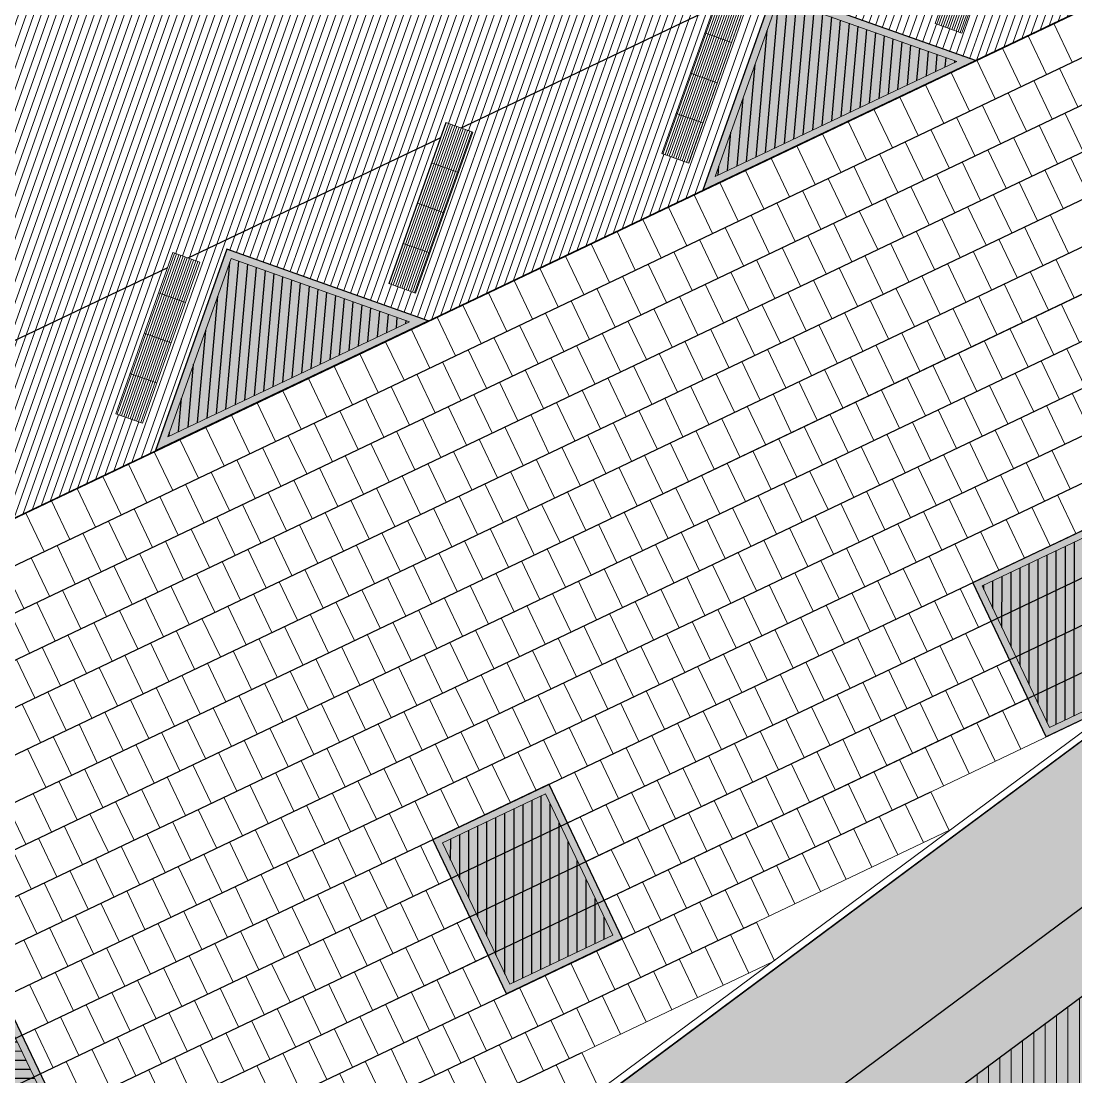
# Model space of a CAD drawing. Header units: metres. Extents: x 679599 to 680028, y 2748524 to 2748840.
# Drawn here: x 679884.08 to 679898.91, y 2748788.08 to 2748802.91 of the extents above; entities that cross this region are included whole.
import ezdxf

# ---------------------------------------------------------------- set-up
doc = ezdxf.new("R2010")
doc.units = ezdxf.units.M
doc.header["$LTSCALE"] = 5
doc.layers.add('00-AUX', color=2, linetype='Continuous', plot=False)
doc.layers.add('00-AUX Tree Pit', color=2, linetype='Continuous', plot=False)
doc.layers.add('02-L-B-Barrier Curb', color=210, linetype='Continuous', lineweight=5, plot=False)
doc.layers.add('02-L-B-Curb', color=11, linetype='Continuous', lineweight=5, plot=False)
for name, color, linetype, lineweight in [('02-L-B-Flat Bar', 181, 'Continuous', 5), ('03-TR-Pavement_04_Dry Meadow_', 54, 'Continuous', 5), ('04-BK-Tree Pit', 6, 'Continuous', 5)]:
    doc.layers.add(name, color=color, linetype=linetype, lineweight=lineweight)
for name, color, linetype, lineweight, true_color in [('02-L-Joints-Paviment_07_Precast Concrete Blocks 60X40', 7, 'Continuous', 5, 0x999999), ('03-TR-Pavement_04_Dry Meadow_2', 7, 'Continuous', 5, 0xe2c75d), ('03-TR-Pavement_07_Precast Concrete Blocks 20X10', 7, 'Continuous', 5, 0x999999), ('03-TR-Pavement_07_Precast Concrete Blocks 60X40', 7, 'Continuous', 5, 0x999999), ('03-TR-Pavement_07_Precast irregular Concrete Blocks', 7, 'Continuous', 5, 0xb3b3b3)]:
    doc.layers.add(name, color=color, linetype=linetype, lineweight=lineweight, true_color=true_color)
doc.layers.add('03-TR-Pavement_00_Dry Swale', color=7, linetype='Continuous', true_color=0x6e5d3a)
doc.layers.add('03-TR-Tree Pit_White', color=7, linetype='Continuous', true_color=0xfcfcfc)
doc.layers.add('03-TR-Tree Pit_Green', color=46, linetype='Continuous')

# ---------------------------------------------------------------- blocks, each defined once
blk = doc.blocks.new('ALCORQUE RECTANGULAR')
at = {"layer": '03-TR-Tree Pit_Green', "ltscale": 0.3}
h = blk.add_hatch(dxfattribs=at)
h.set_pattern_fill('ANSI31', color=256, scale=0.04, angle=-45)
h.set_pattern_definition([(360, (-2068898.16958, 3428624.0145), (3e-17, 0.127), [])])
h.paths.add_polyline_path([(679903.391, 2748647.421), (679902.702, 2748648.869), (679904.689, 2748649.814), (679905.377, 2748648.367)])
at = {"layer": '03-TR-Tree Pit_White'}
h = blk.add_hatch(color=256, dxfattribs=at)
h.dxf.hatch_style = 1
h.paths.add_polyline_path([(679903.344, 2748647.288), (679902.569, 2748648.916), (679904.736, 2748649.947), (679905.511, 2748648.319)])
at = {"layer": '02-L-B-Curb'}
blk.add_lwpolyline([(679903.344, 2748647.288), (679902.569, 2748648.916), (679904.736, 2748649.947), (679905.511, 2748648.319)], close=True, dxfattribs=at)
at = {"layer": '02-L-B-Curb', "color": 6}
blk.add_lwpolyline([(679903.391, 2748647.421), (679902.702, 2748648.868), (679904.689, 2748649.814), (679905.378, 2748648.366)], close=True, dxfattribs=at)
blk = doc.blocks.new('Alcorque Parking 8m2')
at = {"layer": '03-TR-Tree Pit_Green', "ltscale": 0.3}
h = blk.add_hatch(dxfattribs=at)
h.set_pattern_fill('ANSI31', color=256, scale=0.04, angle=40)
h.set_pattern_definition([(85, (-679726.04474, -2748720.75428), (-0.1265167266577, 0.011068779329), [])])
h.paths.add_polyline_path([(-1.079, -0.384), (2.316, 1.231), (-0.189, 2.121)])
at = {"layer": '03-TR-Tree Pit_White'}
h = blk.add_hatch(color=256, dxfattribs=at)
h.dxf.hatch_style = 1
h.paths.add_polyline_path([(-1.254, -0.578), (2.577, 1.245), (-0.25, 2.249)])
at = {"layer": '02-L-B-Curb'}
blk.add_lwpolyline([(2.577, 1.245), (-0.25, 2.249), (-1.254, -0.578)], close=True, dxfattribs=at)
at = {"layer": '02-L-B-Curb', "color": 6}
blk.add_lwpolyline([(2.316, 1.231), (-0.189, 2.121), (-1.079, -0.384)], close=True, dxfattribs=at)
blk = doc.blocks.new('Piece Parking')
blk.add_wipeout([(-1.7, 0.2), (-1.7, -0.2), (0.7, -0.2), (0.7, 0.2)])
at = {"layer": '03-TR-Pavement_07_Precast irregular Concrete Blocks'}
h = blk.add_hatch(dxfattribs=at)
h.set_pattern_fill('ANSI31', color=256, scale=0.01, angle=135)
h.paths.add_polyline_path([(-1.7, 0.2), (0.7, 0.2), (0.7, -0.2), (-1.7, -0.2)])
blk.add_lwpolyline([(-1.7, 0.2), (0.7, 0.2), (0.7, -0.2), (-1.7, -0.2)], close=True)
at = {"layer": '02-L-Joints-Paviment_07_Precast Concrete Blocks 60X40'}
for points in [[(-1.1, 0.2), (-1.1, -0.2)], [(-0.5, 0.2), (-0.5, -0.2)], [(0.1, 0.2), (0.1, -0.2)]]:
    blk.add_lwpolyline(points, dxfattribs=at)
blk = doc.blocks.new('*U48')
at = {"rotation": 44.98941877856481}
blk.add_blockref('Piece Parking', (-0.199, -0.481), dxfattribs=at)
blk = doc.blocks.new('*U49')
at = {"layer": '02-L-B-Barrier Curb', "color": 0, "linetype": 'ByBlock', "lineweight": -2, "transparency": 16777216, "rotation": 25.44812303892089}
for p in [(679897.657, 2748804.928), (679893.819, 2748803.101), (679889.981, 2748801.275), (679886.144, 2748799.449)]:
    blk.add_blockref('*U48', p, dxfattribs=at)

msp = doc.modelspace()

# ---------------------------------------------------------------- hatches: boundary and pattern name
at = {"layer": '03-TR-Pavement_00_Dry Swale', "ltscale": 0.3}
h = msp.add_hatch(dxfattribs=at)
h.set_pattern_fill('ANSI38', color=256, scale=0.0393, angle=315)
h.paths.add_polyline_path([(679857.23, 2748759.464), (679909.163, 2748798.008), (679909.744, 2748797.184), (679911.938, 2748797.45), (679909.399, 2748800.523), (679856.611, 2748761.342)])
at = {"layer": '03-TR-Pavement_00_Dry Swale', "ltscale": 0.3, "true_color": 0xb29c70}
h = msp.add_hatch(dxfattribs=at)
h.set_pattern_fill('ANSI38', color=33, scale=0.0393, angle=315)
h.paths.add_polyline_path([(679909.744, 2748797.184), (679909.163, 2748798.008), (679857.23, 2748759.464), (679857.561, 2748758.458)])
at = {"layer": '03-TR-Pavement_04_Dry Meadow_', "linetype": 'Continuous'}
h = msp.add_hatch(dxfattribs=at)
h.set_pattern_fill('ANSI31', color=256, scale=0.0502, angle=45)
h.paths.add_polyline_path([(679911.938, 2748797.45), (679909.744, 2748797.184), (679857.561, 2748758.458), (679859.401, 2748752.884), (679904.284, 2748780.824)])
at = {"layer": '03-TR-Pavement_04_Dry Meadow_2', "ltscale": 2, "transparency": 33554687}
h = msp.add_hatch(dxfattribs=at)
h.set_pattern_fill('AR-CONC', color=256, scale=0.0067, angle=290)
h.paths.add_polyline_path([(679911.938, 2748797.45), (679909.744, 2748797.184), (679857.561, 2748758.458), (679859.401, 2748752.884), (679904.284, 2748780.824)])
at = {"layer": '03-TR-Pavement_07_Precast Concrete Blocks 20X10'}
h = msp.add_hatch(dxfattribs=at)
h.set_pattern_fill('ANSI31', color=256, scale=0.0315, angle=25.5)
h.set_pattern_definition([(70.5, (0, 0), (-0.094275932128, 0.033384858509), [])])
edge = h.paths.add_edge_path()
edge.add_line((679846.747, 2748785.254), (679848.542, 2748781.477))
edge.add_line((679848.542, 2748781.477), (679851.428, 2748780.438))
edge.add_line((679851.428, 2748780.438), (679855.273, 2748782.267))
edge.add_line((679855.273, 2748782.267), (679856.277, 2748785.094))
edge.add_line((679856.277, 2748785.094), (679859.104, 2748784.09))
edge.add_line((679859.104, 2748784.09), (679862.949, 2748785.92))
edge.add_line((679862.949, 2748785.92), (679863.953, 2748788.747))
edge.add_line((679863.953, 2748788.747), (679866.78, 2748787.743))
edge.add_line((679866.78, 2748787.743), (679870.625, 2748789.573))
edge.add_line((679870.625, 2748789.573), (679871.629, 2748792.4))
edge.add_line((679871.629, 2748792.4), (679874.456, 2748791.396))
edge.add_line((679874.456, 2748791.396), (679878.294, 2748793.222))
edge.add_line((679878.294, 2748793.222), (679879.304, 2748796.052))
edge.add_line((679879.304, 2748796.052), (679882.132, 2748795.049))
edge.add_line((679882.132, 2748795.049), (679885.976, 2748796.878))
edge.add_line((679885.976, 2748796.878), (679886.946, 2748799.611))
edge.add_line((679886.946, 2748799.611), (679886.98, 2748799.704))
edge.add_line((679886.98, 2748799.704), (679889.807, 2748798.7))
edge.add_line((679889.807, 2748798.7), (679893.651, 2748800.53))
edge.add_line((679893.651, 2748800.53), (679894.655, 2748803.357))
edge.add_line((679894.655, 2748803.357), (679897.482, 2748802.353))
edge.add_line((679897.482, 2748802.353), (679901.327, 2748804.183))
edge.add_line((679901.327, 2748804.183), (679902.33, 2748807.009))
edge.add_line((679902.33, 2748807.009), (679905.158, 2748806.006))
edge.add_line((679905.158, 2748806.006), (679909.001, 2748807.835))
edge.add_line((679909.001, 2748807.835), (679909.972, 2748810.567))
edge.add_line((679909.972, 2748810.567), (679912.832, 2748809.658))
edge.add_line((679912.832, 2748809.658), (679916.677, 2748811.487))
edge.add_line((679916.677, 2748811.487), (679917.681, 2748814.314))
edge.add_line((679917.681, 2748814.314), (679920.508, 2748813.31))
edge.add_line((679920.508, 2748813.31), (679924.352, 2748815.139))
edge.add_line((679924.352, 2748815.139), (679925.356, 2748817.966))
edge.add_line((679925.356, 2748817.966), (679928.18, 2748816.961))
edge.add_line((679928.18, 2748816.961), (679932.025, 2748818.791))
edge.add_line((679932.025, 2748818.791), (679933.03, 2748821.618))
edge.add_line((679933.03, 2748821.618), (679935.857, 2748820.614))
edge.add_line((679935.857, 2748820.614), (679939.701, 2748822.444))
edge.add_line((679939.701, 2748822.444), (679940.705, 2748825.27))
edge.add_line((679940.705, 2748825.27), (679943.555, 2748824.267))
edge.add_line((679943.555, 2748824.267), (679947.475, 2748826.144))
edge.add_line((679947.475, 2748826.144), (679948.507, 2748829.047))
edge.add_line((679948.507, 2748829.047), (679946.708, 2748832.826))
edge.add_line((679946.708, 2748832.826), (679846.744, 2748785.257))

# ---------------------------------------------------------------- linework, layer by layer
at = {"layer": '00-AUX'}
for points in [[(679851.605, 2748783.013), (679948.419, 2748829.084)], [(679670.326, 2748694.247), (679906.736, 2748806.746)], [(679670.403, 2748693.619), (679906.813, 2748806.118)], [(679670.841, 2748693.163), (679907.252, 2748805.663)], [(679670.919, 2748692.536), (679907.329, 2748805.035)], [(679671.357, 2748692.08), (679907.767, 2748804.579)], [(679671.434, 2748691.452), (679907.845, 2748803.951)], [(679671.873, 2748690.996), (679908.283, 2748803.495)], [(679671.95, 2748690.369), (679908.36, 2748802.868)], [(679675.639, 2748691.46), (679908.831, 2748802.427)], [(679680.412, 2748693.066), (679908.864, 2748801.779)], [(679684.823, 2748694.501), (679909.347, 2748801.344)], [(679689.235, 2748695.936), (679907.032, 2748799.578)], [(679694.007, 2748697.543), (679904.22, 2748797.575)], [(679698.419, 2748698.977), (679901.769, 2748795.744)], [(679703.192, 2748700.584), (679899.679, 2748794.085)], [(679707.603, 2748702.019), (679896.867, 2748792.083)], [(679712.015, 2748703.454), (679894.416, 2748790.252)], [(679716.787, 2748705.06), (679891.964, 2748788.421)]]:
    msp.add_lwpolyline(points, dxfattribs=at)
msp.add_lwpolyline([(679857.23, 2748759.464), (679909.163, 2748798.008), (679909.744, 2748797.184), (679911.938, 2748797.45), (679909.399, 2748800.523), (679856.611, 2748761.342)], close=True, dxfattribs=at)
at = {"layer": '00-AUX', "ltscale": 0.3}
msp.add_lwpolyline([(679857.561, 2748758.458), (679859.401, 2748752.884), (679904.284, 2748780.824), (679911.938, 2748797.45), (679909.744, 2748797.184), (679857.561, 2748758.458)], dxfattribs=at)
at = {"layer": '00-AUX Tree Pit'}
for points in [[(679897.495, 2748802.356), (679894.668, 2748803.36), (679893.664, 2748800.533)], [(679889.803, 2748798.7), (679886.976, 2748799.704), (679885.972, 2748796.877)], [(679900.118, 2748793.629), (679898.489, 2748792.854), (679897.458, 2748795.021), (679899.086, 2748795.796)], [(679892.532, 2748790.021), (679890.903, 2748789.246), (679889.872, 2748791.414), (679891.5, 2748792.189)], [(679882.447, 2748786.546), (679881.672, 2748788.174), (679883.839, 2748789.206), (679884.614, 2748787.577)]]:
    msp.add_lwpolyline(points, close=True, dxfattribs=at)
at = {"layer": '02-L-B-Curb'}
for p, q in [((679856.324, 2748761.253), (679909.576, 2748800.779)), ((679909.399, 2748800.523), (679856.611, 2748761.342))]:
    msp.add_line(p, q, dxfattribs=at)
at = {"layer": '02-L-B-Flat Bar'}
msp.add_lwpolyline([(679851.427, 2748780.438), (679947.475, 2748826.144)], dxfattribs=at)
at = {"layer": '02-L-Joints-Paviment_07_Precast Concrete Blocks 60X40'}
for points in [[(679898.598, 2748802.873), (679898.856, 2748802.332)], [(679898.237, 2748802.702), (679898.494, 2748802.16)], [(679897.875, 2748802.53), (679898.133, 2748801.988)], [(679897.514, 2748802.358), (679897.772, 2748801.816)], [(679897.153, 2748802.186), (679897.411, 2748801.644)], [(679898.675, 2748802.246), (679898.933, 2748801.704)], [(679896.792, 2748802.014), (679897.05, 2748801.472)], [(679898.314, 2748802.074), (679898.572, 2748801.532)], [(679897.953, 2748801.902), (679898.21, 2748801.36)], [(679896.431, 2748801.842), (679896.689, 2748801.3)], [(679897.591, 2748801.73), (679897.849, 2748801.188)], [(679896.069, 2748801.67), (679896.327, 2748801.129)], [(679898.752, 2748801.618), (679899.01, 2748801.076)], [(679895.708, 2748801.498), (679895.966, 2748800.957)], [(679897.23, 2748801.558), (679897.488, 2748801.016)], [(679898.391, 2748801.446), (679898.649, 2748800.904)], [(679895.347, 2748801.327), (679895.605, 2748800.785)], [(679896.869, 2748801.386), (679897.127, 2748800.845)], [(679898.03, 2748801.274), (679898.288, 2748800.732)], [(679894.986, 2748801.155), (679895.244, 2748800.613)], [(679896.508, 2748801.214), (679896.766, 2748800.673)], [(679894.625, 2748800.983), (679894.883, 2748800.441)], [(679896.147, 2748801.043), (679896.405, 2748800.501)], [(679897.669, 2748801.102), (679897.927, 2748800.561)], [(679898.829, 2748800.99), (679899.087, 2748800.448)], [(679895.786, 2748800.871), (679896.043, 2748800.329)], [(679897.308, 2748800.93), (679897.565, 2748800.389)], [(679894.264, 2748800.811), (679894.521, 2748800.269)], [(679895.424, 2748800.699), (679895.682, 2748800.157)], [(679896.946, 2748800.759), (679897.204, 2748800.217)], [(679898.468, 2748800.818), (679898.726, 2748800.277)], [(679893.902, 2748800.639), (679894.16, 2748800.097)], [(679896.585, 2748800.587), (679896.843, 2748800.045)], [(679898.107, 2748800.647), (679898.365, 2748800.105)], [(679893.541, 2748800.467), (679893.799, 2748799.925)], [(679895.063, 2748800.527), (679895.321, 2748799.985)], [(679896.224, 2748800.415), (679896.482, 2748799.873)], [(679897.746, 2748800.475), (679898.004, 2748799.933)], [(679893.18, 2748800.295), (679893.438, 2748799.753)], [(679894.702, 2748800.355), (679894.96, 2748799.813)], [(679895.863, 2748800.243), (679896.121, 2748799.701)], [(679897.385, 2748800.303), (679897.643, 2748799.761)], [(679892.819, 2748800.123), (679893.077, 2748799.582)], [(679894.341, 2748800.183), (679894.599, 2748799.641)], [(679897.024, 2748800.131), (679897.281, 2748799.589)], [(679898.546, 2748800.191), (679898.803, 2748799.649)], [(679892.458, 2748799.952), (679892.715, 2748799.41)], [(679893.98, 2748800.011), (679894.237, 2748799.47)], [(679895.502, 2748800.071), (679895.759, 2748799.529)], [(679896.662, 2748799.959), (679896.92, 2748799.417)], [(679898.184, 2748800.019), (679898.442, 2748799.477)], [(679893.618, 2748799.839), (679893.876, 2748799.298)], [(679895.14, 2748799.899), (679895.398, 2748799.357)], [(679896.301, 2748799.787), (679896.559, 2748799.245)], [(679897.823, 2748799.847), (679898.081, 2748799.305)], [(679892.096, 2748799.78), (679892.354, 2748799.238)], [(679893.257, 2748799.668), (679893.515, 2748799.126)], [(679894.779, 2748799.727), (679895.037, 2748799.186)], [(679897.462, 2748799.675), (679897.72, 2748799.133)], [(679891.735, 2748799.608), (679891.993, 2748799.066)], [(679892.896, 2748799.496), (679893.154, 2748798.954)], [(679894.418, 2748799.555), (679894.676, 2748799.014)], [(679895.94, 2748799.615), (679896.198, 2748799.073)], [(679897.101, 2748799.503), (679897.359, 2748798.961)], [(679898.623, 2748799.563), (679898.881, 2748799.021)], [(679891.374, 2748799.436), (679891.632, 2748798.894)], [(679894.057, 2748799.384), (679894.315, 2748798.842)], [(679895.579, 2748799.443), (679895.837, 2748798.902)], [(679898.262, 2748799.391), (679898.519, 2748798.849)], [(679891.013, 2748799.264), (679891.271, 2748798.722)], [(679892.535, 2748799.324), (679892.793, 2748798.782)], [(679893.696, 2748799.212), (679893.953, 2748798.67)], [(679895.218, 2748799.271), (679895.475, 2748798.73)], [(679896.74, 2748799.331), (679896.997, 2748798.789)], [(679897.9, 2748799.219), (679898.158, 2748798.677)], [(679890.652, 2748799.092), (679890.909, 2748798.55)], [(679892.174, 2748799.152), (679892.431, 2748798.61)], [(679894.856, 2748799.1), (679895.114, 2748798.558)], [(679896.378, 2748799.159), (679896.636, 2748798.618)], [(679897.539, 2748799.047), (679897.797, 2748798.506)], [(679890.29, 2748798.92), (679890.548, 2748798.378)], [(679891.812, 2748798.98), (679892.07, 2748798.438)], [(679893.334, 2748799.04), (679893.592, 2748798.498)], [(679894.495, 2748798.928), (679894.753, 2748798.386)], [(679896.017, 2748798.988), (679896.275, 2748798.446)], [(679898.7, 2748798.935), (679898.958, 2748798.393)], [(679891.451, 2748798.808), (679891.709, 2748798.266)], [(679892.973, 2748798.868), (679893.231, 2748798.326)], [(679894.134, 2748798.756), (679894.392, 2748798.214)], [(679895.656, 2748798.816), (679895.914, 2748798.274)], [(679897.178, 2748798.875), (679897.436, 2748798.334)], [(679898.339, 2748798.763), (679898.597, 2748798.222)], [(679889.929, 2748798.748), (679890.187, 2748798.207)], [(679891.09, 2748798.636), (679891.348, 2748798.095)], [(679892.612, 2748798.696), (679892.87, 2748798.154)], [(679895.295, 2748798.644), (679895.553, 2748798.102)], [(679896.817, 2748798.704), (679897.075, 2748798.162)], [(679889.568, 2748798.577), (679889.826, 2748798.035)], [(679890.729, 2748798.464), (679890.987, 2748797.923)], [(679892.251, 2748798.524), (679892.509, 2748797.982)], [(679893.773, 2748798.584), (679894.031, 2748798.042)], [(679894.934, 2748798.472), (679895.191, 2748797.93)], [(679896.456, 2748798.532), (679896.713, 2748797.99)], [(679897.978, 2748798.591), (679898.235, 2748798.05)], [(679889.207, 2748798.405), (679889.465, 2748797.863)], [(679891.89, 2748798.352), (679892.147, 2748797.811)], [(679893.412, 2748798.412), (679893.669, 2748797.87)], [(679896.094, 2748798.36), (679896.352, 2748797.818)], [(679897.616, 2748798.42), (679897.874, 2748797.878)], [(679898.777, 2748798.307), (679899.035, 2748797.766)], [(679888.846, 2748798.233), (679889.104, 2748797.691)], [(679890.368, 2748798.293), (679890.625, 2748797.751)], [(679891.528, 2748798.18), (679891.786, 2748797.639)], [(679893.05, 2748798.24), (679893.308, 2748797.698)], [(679894.572, 2748798.3), (679894.83, 2748797.758)], [(679895.733, 2748798.188), (679895.991, 2748797.646)], [(679897.255, 2748798.248), (679897.513, 2748797.706)], [(679888.485, 2748798.061), (679888.742, 2748797.519)], [(679890.006, 2748798.121), (679890.264, 2748797.579)], [(679891.167, 2748798.009), (679891.425, 2748797.467)], [(679892.689, 2748798.068), (679892.947, 2748797.527)], [(679894.211, 2748798.128), (679894.469, 2748797.586)], [(679895.372, 2748798.016), (679895.63, 2748797.474)], [(679896.894, 2748798.076), (679897.152, 2748797.534)], [(679898.416, 2748798.136), (679898.674, 2748797.594)], [(679888.123, 2748797.889), (679888.381, 2748797.347)], [(679889.645, 2748797.949), (679889.903, 2748797.407)], [(679892.328, 2748797.896), (679892.586, 2748797.355)], [(679893.85, 2748797.956), (679894.108, 2748797.414)], [(679896.533, 2748797.904), (679896.791, 2748797.362)], [(679898.055, 2748797.964), (679898.313, 2748797.422)], [(679887.762, 2748797.717), (679888.02, 2748797.175)], [(679889.284, 2748797.777), (679889.542, 2748797.235)], [(679890.806, 2748797.837), (679891.064, 2748797.295)], [(679891.967, 2748797.725), (679892.225, 2748797.183)], [(679893.489, 2748797.784), (679893.747, 2748797.243)], [(679895.011, 2748797.844), (679895.269, 2748797.302)], [(679896.172, 2748797.732), (679896.429, 2748797.19)], [(679897.694, 2748797.792), (679897.951, 2748797.25)], [(679888.923, 2748797.605), (679889.181, 2748797.063)], [(679890.445, 2748797.665), (679890.703, 2748797.123)], [(679893.128, 2748797.613), (679893.385, 2748797.071)], [(679894.65, 2748797.672), (679894.907, 2748797.131)], [(679897.332, 2748797.62), (679897.59, 2748797.078)], [(679898.854, 2748797.68), (679899.112, 2748797.138)], [(679887.401, 2748797.545), (679887.659, 2748797.003)], [(679888.562, 2748797.433), (679888.82, 2748796.891)], [(679890.084, 2748797.493), (679890.342, 2748796.951)], [(679891.606, 2748797.553), (679891.864, 2748797.011)], [(679892.766, 2748797.441), (679893.024, 2748796.899)], [(679894.288, 2748797.5), (679894.546, 2748796.959)], [(679895.81, 2748797.56), (679896.068, 2748797.018)], [(679896.971, 2748797.448), (679897.229, 2748796.906)], [(679898.493, 2748797.508), (679898.751, 2748796.966)], [(679887.04, 2748797.373), (679887.298, 2748796.832)], [(679889.723, 2748797.321), (679889.98, 2748796.779)], [(679891.245, 2748797.381), (679891.502, 2748796.839)], [(679892.405, 2748797.269), (679892.663, 2748796.727)], [(679893.927, 2748797.329), (679894.185, 2748796.787)], [(679895.449, 2748797.388), (679895.707, 2748796.847)], [(679896.61, 2748797.276), (679896.868, 2748796.734)], [(679898.132, 2748797.336), (679898.39, 2748796.794)], [(679886.679, 2748797.201), (679886.936, 2748796.66)], [(679888.201, 2748797.261), (679888.458, 2748796.719)], [(679889.361, 2748797.149), (679889.619, 2748796.607)], [(679890.883, 2748797.209), (679891.141, 2748796.667)], [(679893.566, 2748797.157), (679893.824, 2748796.615)], [(679895.088, 2748797.216), (679895.346, 2748796.675)], [(679897.771, 2748797.164), (679898.029, 2748796.622)], [(679886.317, 2748797.03), (679886.575, 2748796.488)], [(679887.839, 2748797.089), (679888.097, 2748796.548)], [(679889, 2748796.977), (679889.258, 2748796.436)], [(679890.522, 2748797.037), (679890.78, 2748796.495)], [(679892.044, 2748797.097), (679892.302, 2748796.555)], [(679893.205, 2748796.985), (679893.463, 2748796.443)], [(679894.727, 2748797.045), (679894.985, 2748796.503)], [(679896.249, 2748797.104), (679896.507, 2748796.563)], [(679897.41, 2748796.992), (679897.667, 2748796.45)], [(679885.956, 2748796.858), (679886.214, 2748796.316)], [(679887.478, 2748796.918), (679887.736, 2748796.376)], [(679890.161, 2748796.865), (679890.419, 2748796.323)], [(679891.683, 2748796.925), (679891.941, 2748796.383)], [(679894.366, 2748796.873), (679894.624, 2748796.331)], [(679895.888, 2748796.932), (679896.145, 2748796.391)], [(679898.57, 2748796.88), (679898.828, 2748796.338)], [(679885.595, 2748796.686), (679885.853, 2748796.144)], [(679887.117, 2748796.746), (679887.375, 2748796.204)], [(679888.639, 2748796.805), (679888.897, 2748796.264)], [(679889.8, 2748796.693), (679890.058, 2748796.152)], [(679891.322, 2748796.753), (679891.58, 2748796.211)], [(679892.844, 2748796.813), (679893.102, 2748796.271)], [(679894.004, 2748796.701), (679894.262, 2748796.159)], [(679895.526, 2748796.761), (679895.784, 2748796.219)], [(679897.048, 2748796.82), (679897.306, 2748796.279)], [(679898.209, 2748796.708), (679898.467, 2748796.167)], [(679886.756, 2748796.574), (679887.014, 2748796.032)], [(679888.278, 2748796.634), (679888.536, 2748796.092)], [(679890.961, 2748796.581), (679891.218, 2748796.039)], [(679892.483, 2748796.641), (679892.74, 2748796.099)], [(679893.643, 2748796.529), (679893.901, 2748795.987)], [(679895.165, 2748796.589), (679895.423, 2748796.047)], [(679896.687, 2748796.649), (679896.945, 2748796.107)], [(679897.848, 2748796.536), (679898.106, 2748795.995)], [(679885.234, 2748796.514), (679885.492, 2748795.972)], [(679886.395, 2748796.402), (679886.652, 2748795.86)], [(679887.917, 2748796.462), (679888.174, 2748795.92)], [(679889.439, 2748796.521), (679889.696, 2748795.98)], [(679890.599, 2748796.409), (679890.857, 2748795.868)], [(679892.121, 2748796.469), (679892.379, 2748795.927)], [(679894.804, 2748796.417), (679895.062, 2748795.875)], [(679896.326, 2748796.477), (679896.584, 2748795.935)], [(679884.873, 2748796.342), (679885.13, 2748795.8)], [(679886.033, 2748796.23), (679886.291, 2748795.688)], [(679887.555, 2748796.29), (679887.813, 2748795.748)], [(679889.077, 2748796.35), (679889.335, 2748795.808)], [(679890.238, 2748796.237), (679890.496, 2748795.696)], [(679891.76, 2748796.297), (679892.018, 2748795.755)], [(679893.282, 2748796.357), (679893.54, 2748795.815)], [(679894.443, 2748796.245), (679894.701, 2748795.703)], [(679895.965, 2748796.305), (679896.223, 2748795.763)], [(679897.487, 2748796.365), (679897.745, 2748795.823)], [(679898.648, 2748796.253), (679898.905, 2748795.711)], [(679884.511, 2748796.17), (679884.769, 2748795.628)], [(679887.194, 2748796.118), (679887.452, 2748795.576)], [(679888.716, 2748796.178), (679888.974, 2748795.636)], [(679891.399, 2748796.125), (679891.657, 2748795.584)], [(679892.921, 2748796.185), (679893.179, 2748795.643)], [(679895.604, 2748796.133), (679895.862, 2748795.591)], [(679897.126, 2748796.193), (679897.383, 2748795.651)], [(679898.286, 2748796.081), (679898.544, 2748795.539)], [(679884.15, 2748795.998), (679884.408, 2748795.457)], [(679885.672, 2748796.058), (679885.93, 2748795.516)], [(679886.833, 2748795.946), (679887.091, 2748795.404)], [(679888.355, 2748796.006), (679888.613, 2748795.464)], [(679889.877, 2748796.066), (679890.135, 2748795.524)], [(679891.038, 2748795.954), (679891.296, 2748795.412)], [(679892.56, 2748796.013), (679892.818, 2748795.472)], [(679894.082, 2748796.073), (679894.34, 2748795.531)], [(679895.243, 2748795.961), (679895.5, 2748795.419)], [(679896.764, 2748796.021), (679897.022, 2748795.479)], [(679885.311, 2748795.886), (679885.569, 2748795.344)], [(679887.994, 2748795.834), (679888.252, 2748795.292)], [(679889.516, 2748795.894), (679889.774, 2748795.352)], [(679892.199, 2748795.841), (679892.456, 2748795.3)], [(679893.721, 2748795.901), (679893.978, 2748795.359)], [(679894.881, 2748795.789), (679895.139, 2748795.247)], [(679896.403, 2748795.849), (679896.661, 2748795.307)], [(679897.925, 2748795.909), (679898.183, 2748795.367)], [(679884.95, 2748795.714), (679885.208, 2748795.173)], [(679886.472, 2748795.774), (679886.73, 2748795.232)], [(679887.633, 2748795.662), (679887.89, 2748795.12)], [(679889.155, 2748795.722), (679889.412, 2748795.18)], [(679890.677, 2748795.782), (679890.934, 2748795.24)], [(679891.837, 2748795.67), (679892.095, 2748795.128)], [(679893.359, 2748795.729), (679893.617, 2748795.188)], [(679896.042, 2748795.677), (679896.3, 2748795.135)], [(679897.564, 2748795.737), (679897.822, 2748795.195)], [(679884.589, 2748795.542), (679884.846, 2748795.001)], [(679886.111, 2748795.602), (679886.368, 2748795.06)], [(679887.271, 2748795.49), (679887.529, 2748794.948)], [(679888.793, 2748795.55), (679889.051, 2748795.008)], [(679890.315, 2748795.61), (679890.573, 2748795.068)], [(679891.476, 2748795.498), (679891.734, 2748794.956)], [(679892.998, 2748795.557), (679893.256, 2748795.016)], [(679894.52, 2748795.617), (679894.778, 2748795.075)], [(679895.681, 2748795.505), (679895.939, 2748794.963)], [(679897.203, 2748795.565), (679897.461, 2748795.023)], [(679884.227, 2748795.371), (679884.485, 2748794.829)], [(679885.749, 2748795.43), (679886.007, 2748794.889)], [(679888.432, 2748795.378), (679888.69, 2748794.836)], [(679889.954, 2748795.438), (679890.212, 2748794.896)], [(679892.637, 2748795.386), (679892.895, 2748794.844)], [(679894.159, 2748795.445), (679894.417, 2748794.904)], [(679896.842, 2748795.393), (679897.099, 2748794.851)], [(679883.866, 2748795.199), (679884.124, 2748794.657)], [(679885.388, 2748795.259), (679885.646, 2748794.717)], [(679886.91, 2748795.318), (679887.168, 2748794.777)], [(679888.071, 2748795.206), (679888.329, 2748794.664)], [(679889.593, 2748795.266), (679889.851, 2748794.724)], [(679891.115, 2748795.326), (679891.373, 2748794.784)], [(679892.276, 2748795.214), (679892.534, 2748794.672)], [(679893.798, 2748795.273), (679894.056, 2748794.732)], [(679895.32, 2748795.333), (679895.578, 2748794.792)], [(679896.48, 2748795.221), (679896.738, 2748794.679)], [(679885.027, 2748795.087), (679885.285, 2748794.545)], [(679886.549, 2748795.146), (679886.807, 2748794.605)], [(679889.232, 2748795.094), (679889.49, 2748794.552)], [(679890.754, 2748795.154), (679891.012, 2748794.612)], [(679891.915, 2748795.042), (679892.172, 2748794.5)], [(679893.437, 2748795.102), (679893.694, 2748794.56)], [(679894.959, 2748795.161), (679895.216, 2748794.62)], [(679896.119, 2748795.049), (679896.377, 2748794.508)], [(679884.666, 2748794.915), (679884.924, 2748794.373)], [(679886.188, 2748794.975), (679886.446, 2748794.433)], [(679887.71, 2748795.034), (679887.968, 2748794.493)], [(679888.871, 2748794.922), (679889.128, 2748794.38)], [(679890.393, 2748794.982), (679890.65, 2748794.44)], [(679893.075, 2748794.93), (679893.333, 2748794.388)], [(679894.597, 2748794.99), (679894.855, 2748794.448)], [(679897.28, 2748794.937), (679897.538, 2748794.395)], [(679885.827, 2748794.803), (679886.084, 2748794.261)], [(679887.349, 2748794.862), (679887.606, 2748794.321)], [(679888.509, 2748794.75), (679888.767, 2748794.209)], [(679890.031, 2748794.81), (679890.289, 2748794.268)], [(679891.553, 2748794.87), (679891.811, 2748794.328)], [(679892.714, 2748794.758), (679892.972, 2748794.216)], [(679894.236, 2748794.818), (679894.494, 2748794.276)], [(679895.758, 2748794.877), (679896.016, 2748794.336)], [(679896.919, 2748794.765), (679897.177, 2748794.224)], [(679884.305, 2748794.743), (679884.562, 2748794.201)], [(679885.465, 2748794.631), (679885.723, 2748794.089)], [(679886.987, 2748794.691), (679887.245, 2748794.149)], [(679889.67, 2748794.638), (679889.928, 2748794.097)], [(679891.192, 2748794.698), (679891.45, 2748794.156)], [(679893.875, 2748794.646), (679894.133, 2748794.104)], [(679895.397, 2748794.706), (679895.655, 2748794.164)], [(679883.943, 2748794.571), (679884.201, 2748794.029)], [(679885.104, 2748794.459), (679885.362, 2748793.917)], [(679886.626, 2748794.519), (679886.884, 2748793.977)], [(679888.148, 2748794.579), (679888.406, 2748794.037)], [(679889.309, 2748794.466), (679889.567, 2748793.925)], [(679890.831, 2748794.526), (679891.089, 2748793.984)], [(679892.353, 2748794.586), (679892.611, 2748794.044)], [(679893.514, 2748794.474), (679893.772, 2748793.932)], [(679895.036, 2748794.534), (679895.294, 2748793.992)], [(679896.558, 2748794.593), (679896.816, 2748794.052)], [(679886.265, 2748794.347), (679886.523, 2748793.805)], [(679887.787, 2748794.407), (679888.045, 2748793.865)], [(679890.47, 2748794.354), (679890.728, 2748793.813)], [(679891.992, 2748794.414), (679892.25, 2748793.872)], [(679893.153, 2748794.302), (679893.41, 2748793.76)], [(679894.675, 2748794.362), (679894.932, 2748793.82)], [(679896.197, 2748794.422), (679896.454, 2748793.88)], [(679897.357, 2748794.31), (679897.615, 2748793.768)], [(679884.743, 2748794.287), (679885.001, 2748793.745)], [(679885.904, 2748794.175), (679886.162, 2748793.633)], [(679887.426, 2748794.235), (679887.684, 2748793.693)], [(679888.948, 2748794.295), (679889.206, 2748793.753)], [(679890.109, 2748794.182), (679890.366, 2748793.641)], [(679891.631, 2748794.242), (679891.888, 2748793.7)], [(679894.313, 2748794.19), (679894.571, 2748793.648)], [(679895.835, 2748794.25), (679896.093, 2748793.708)], [(679884.382, 2748794.115), (679884.64, 2748793.573)], [(679887.065, 2748794.063), (679887.322, 2748793.521)], [(679888.587, 2748794.123), (679888.844, 2748793.581)], [(679889.747, 2748794.011), (679890.005, 2748793.469)], [(679891.269, 2748794.07), (679891.527, 2748793.529)], [(679892.791, 2748794.13), (679893.049, 2748793.588)], [(679893.952, 2748794.018), (679894.21, 2748793.476)], [(679895.474, 2748794.078), (679895.732, 2748793.536)], [(679896.996, 2748794.138), (679897.254, 2748793.596)], [(679884.021, 2748793.943), (679884.279, 2748793.402)], [(679885.543, 2748794.003), (679885.801, 2748793.461)], [(679886.703, 2748793.891), (679886.961, 2748793.349)], [(679888.225, 2748793.951), (679888.483, 2748793.409)], [(679890.908, 2748793.898), (679891.166, 2748793.357)], [(679892.43, 2748793.958), (679892.688, 2748793.416)], [(679895.113, 2748793.906), (679895.371, 2748793.364)], [(679896.635, 2748793.966), (679896.893, 2748793.424)], [(679885.181, 2748793.831), (679885.439, 2748793.289)], [(679886.342, 2748793.719), (679886.6, 2748793.177)], [(679887.864, 2748793.779), (679888.122, 2748793.237)], [(679889.386, 2748793.839), (679889.644, 2748793.297)], [(679890.547, 2748793.727), (679890.805, 2748793.185)], [(679892.069, 2748793.786), (679892.327, 2748793.245)], [(679893.591, 2748793.846), (679893.849, 2748793.304)], [(679894.752, 2748793.734), (679895.01, 2748793.192)], [(679896.274, 2748793.794), (679896.532, 2748793.252)], [(679897.796, 2748793.854), (679898.054, 2748793.312)], [(679884.82, 2748793.659), (679885.078, 2748793.118)], [(679887.503, 2748793.607), (679887.761, 2748793.065)], [(679889.025, 2748793.667), (679889.283, 2748793.125)], [(679891.708, 2748793.615), (679891.966, 2748793.073)], [(679893.23, 2748793.674), (679893.488, 2748793.133)], [(679894.391, 2748793.562), (679894.648, 2748793.02)], [(679895.913, 2748793.622), (679896.17, 2748793.08)], [(679897.435, 2748793.682), (679897.692, 2748793.14)], [(679884.459, 2748793.487), (679884.717, 2748792.946)], [(679885.981, 2748793.547), (679886.239, 2748793.005)], [(679887.142, 2748793.435), (679887.4, 2748792.893)], [(679888.664, 2748793.495), (679888.922, 2748792.953)], [(679890.186, 2748793.555), (679890.444, 2748793.013)], [(679891.347, 2748793.443), (679891.604, 2748792.901)], [(679892.869, 2748793.502), (679893.126, 2748792.961)], [(679895.551, 2748793.45), (679895.809, 2748792.908)], [(679897.073, 2748793.51), (679897.331, 2748792.968)], [(679884.098, 2748793.316), (679884.356, 2748792.774)], [(679885.62, 2748793.375), (679885.878, 2748792.834)], [(679886.781, 2748793.263), (679887.039, 2748792.721)], [(679888.303, 2748793.323), (679888.56, 2748792.781)], [(679889.825, 2748793.383), (679890.082, 2748792.841)], [(679890.985, 2748793.271), (679891.243, 2748792.729)], [(679892.507, 2748793.331), (679892.765, 2748792.789)], [(679894.029, 2748793.39), (679894.287, 2748792.849)], [(679895.19, 2748793.278), (679895.448, 2748792.736)], [(679896.712, 2748793.338), (679896.97, 2748792.796)], [(679885.259, 2748793.203), (679885.517, 2748792.662)], [(679887.941, 2748793.151), (679888.199, 2748792.609)], [(679889.463, 2748793.211), (679889.721, 2748792.669)], [(679892.146, 2748793.159), (679892.404, 2748792.617)], [(679893.668, 2748793.218), (679893.926, 2748792.677)], [(679896.351, 2748793.166), (679896.609, 2748792.624)], [(679897.873, 2748793.226), (679898.131, 2748792.684)], [(679884.898, 2748793.032), (679885.155, 2748792.49)], [(679886.42, 2748793.091), (679886.677, 2748792.55)], [(679887.58, 2748792.979), (679887.838, 2748792.438)], [(679889.102, 2748793.039), (679889.36, 2748792.497)], [(679890.624, 2748793.099), (679890.882, 2748792.557)], [(679891.785, 2748792.987), (679892.043, 2748792.445)], [(679893.307, 2748793.047), (679893.565, 2748792.505)], [(679894.829, 2748793.106), (679895.087, 2748792.565)], [(679895.99, 2748792.994), (679896.248, 2748792.452)], [(679897.512, 2748793.054), (679897.77, 2748792.512)], [(679884.536, 2748792.86), (679884.794, 2748792.318)], [(679886.058, 2748792.92), (679886.316, 2748792.378)], [(679888.741, 2748792.867), (679888.999, 2748792.325)], [(679890.263, 2748792.927), (679890.521, 2748792.385)], [(679892.946, 2748792.875), (679893.204, 2748792.333)], [(679894.468, 2748792.934), (679894.726, 2748792.393)], [(679895.629, 2748792.822), (679895.886, 2748792.281)], [(679897.151, 2748792.882), (679897.408, 2748792.34)], [(679884.175, 2748792.688), (679884.433, 2748792.146)], [(679885.697, 2748792.748), (679885.955, 2748792.206)], [(679887.219, 2748792.807), (679887.477, 2748792.266)], [(679888.38, 2748792.695), (679888.638, 2748792.154)], [(679889.902, 2748792.755), (679890.16, 2748792.213)], [(679891.424, 2748792.815), (679891.682, 2748792.273)], [(679892.585, 2748792.703), (679892.842, 2748792.161)], [(679894.107, 2748792.763), (679894.364, 2748792.221)], [(679896.789, 2748792.71), (679897.047, 2748792.169)], [(679885.336, 2748792.576), (679885.594, 2748792.034)], [(679886.858, 2748792.636), (679887.116, 2748792.094)], [(679888.019, 2748792.523), (679888.277, 2748791.982)], [(679889.541, 2748792.583), (679889.798, 2748792.041)], [(679891.063, 2748792.643), (679891.32, 2748792.101)], [(679892.223, 2748792.531), (679892.481, 2748791.989)], [(679893.745, 2748792.591), (679894.003, 2748792.049)], [(679895.267, 2748792.651), (679895.525, 2748792.109)], [(679896.428, 2748792.538), (679896.686, 2748791.997)], [(679884.975, 2748792.404), (679885.233, 2748791.862)], [(679886.497, 2748792.464), (679886.755, 2748791.922)], [(679889.179, 2748792.411), (679889.437, 2748791.87)], [(679890.701, 2748792.471), (679890.959, 2748791.929)], [(679893.384, 2748792.419), (679893.642, 2748791.877)], [(679894.906, 2748792.479), (679895.164, 2748791.937)], [(679884.614, 2748792.232), (679884.871, 2748791.69)], [(679886.136, 2748792.292), (679886.393, 2748791.75)], [(679887.658, 2748792.352), (679887.915, 2748791.81)], [(679888.818, 2748792.239), (679889.076, 2748791.698)], [(679890.34, 2748792.299), (679890.598, 2748791.758)], [(679891.862, 2748792.359), (679892.12, 2748791.817)], [(679893.023, 2748792.247), (679893.281, 2748791.705)], [(679894.545, 2748792.307), (679894.803, 2748791.765)], [(679896.067, 2748792.367), (679896.325, 2748791.825)], [(679885.774, 2748792.12), (679886.032, 2748791.578)], [(679887.296, 2748792.18), (679887.554, 2748791.638)], [(679889.979, 2748792.127), (679890.237, 2748791.586)], [(679894.184, 2748792.135), (679894.442, 2748791.593)], [(679895.706, 2748792.195), (679895.964, 2748791.653)], [(679896.867, 2748792.083), (679897.124, 2748791.541)], [(679884.252, 2748792.06), (679884.51, 2748791.518)], [(679885.413, 2748791.948), (679885.671, 2748791.406)], [(679886.935, 2748792.008), (679887.193, 2748791.466)], [(679888.457, 2748792.068), (679888.715, 2748791.526)], [(679889.618, 2748791.956), (679889.876, 2748791.414)], [(679892.662, 2748792.075), (679892.92, 2748791.533)], [(679893.823, 2748791.963), (679894.08, 2748791.421)], [(679895.345, 2748792.023), (679895.602, 2748791.481)], [(679883.891, 2748791.888), (679884.149, 2748791.346)], [(679886.574, 2748791.836), (679886.832, 2748791.294)], [(679888.096, 2748791.896), (679888.354, 2748791.354)], [(679889.257, 2748791.784), (679889.515, 2748791.242)], [(679892.301, 2748791.903), (679892.558, 2748791.361)], [(679893.461, 2748791.791), (679893.719, 2748791.249)], [(679894.983, 2748791.851), (679895.241, 2748791.309)], [(679896.505, 2748791.911), (679896.763, 2748791.369)], [(679885.052, 2748791.776), (679885.31, 2748791.234)], [(679886.213, 2748791.664), (679886.471, 2748791.122)], [(679887.735, 2748791.724), (679887.993, 2748791.182)], [(679891.939, 2748791.731), (679892.197, 2748791.19)], [(679894.622, 2748791.679), (679894.88, 2748791.137)], [(679896.144, 2748791.739), (679896.402, 2748791.197)], [(679884.691, 2748791.604), (679884.949, 2748791.062)], [(679885.852, 2748791.492), (679886.109, 2748790.95)], [(679887.374, 2748791.552), (679887.631, 2748791.01)], [(679888.896, 2748791.612), (679889.153, 2748791.07)], [(679893.1, 2748791.619), (679893.358, 2748791.077)], [(679894.261, 2748791.507), (679894.519, 2748790.965)], [(679895.783, 2748791.567), (679896.041, 2748791.025)], [(679884.33, 2748791.432), (679884.587, 2748790.891)], [(679887.012, 2748791.38), (679887.27, 2748790.838)], [(679888.534, 2748791.44), (679888.792, 2748790.898)], [(679892.739, 2748791.447), (679892.997, 2748790.906)], [(679893.9, 2748791.335), (679894.158, 2748790.793)], [(679895.422, 2748791.395), (679895.68, 2748790.853)], [(679883.968, 2748791.261), (679884.226, 2748790.719)], [(679885.49, 2748791.32), (679885.748, 2748790.779)], [(679886.651, 2748791.208), (679886.909, 2748790.666)], [(679888.173, 2748791.268), (679888.431, 2748790.726)], [(679889.695, 2748791.328), (679889.953, 2748790.786)], [(679892.378, 2748791.275), (679892.636, 2748790.734)], [(679895.061, 2748791.223), (679895.318, 2748790.681)], [(679885.129, 2748791.148), (679885.387, 2748790.607)], [(679887.812, 2748791.096), (679888.07, 2748790.554)], [(679889.334, 2748791.156), (679889.592, 2748790.614)], [(679893.539, 2748791.163), (679893.797, 2748790.622)], [(679894.699, 2748791.051), (679894.957, 2748790.51)], [(679884.768, 2748790.977), (679885.026, 2748790.435)], [(679886.29, 2748791.036), (679886.548, 2748790.495)], [(679887.451, 2748790.924), (679887.709, 2748790.383)], [(679888.973, 2748790.984), (679889.231, 2748790.442)], [(679893.177, 2748790.992), (679893.435, 2748790.45)], [(679884.407, 2748790.805), (679884.665, 2748790.263)], [(679885.929, 2748790.864), (679886.187, 2748790.323)], [(679887.09, 2748790.752), (679887.347, 2748790.211)], [(679888.612, 2748790.812), (679888.869, 2748790.27)], [(679892.816, 2748790.82), (679893.074, 2748790.278)], [(679894.338, 2748790.879), (679894.596, 2748790.338)], [(679884.046, 2748790.633), (679884.303, 2748790.091)], [(679885.568, 2748790.693), (679885.825, 2748790.151)], [(679888.25, 2748790.64), (679888.508, 2748790.099)], [(679889.772, 2748790.7), (679890.03, 2748790.158)], [(679892.455, 2748790.648), (679892.713, 2748790.106)], [(679893.977, 2748790.708), (679894.235, 2748790.166)], [(679885.206, 2748790.521), (679885.464, 2748789.979)], [(679886.728, 2748790.581), (679886.986, 2748790.039)], [(679887.889, 2748790.468), (679888.147, 2748789.927)], [(679889.411, 2748790.528), (679889.669, 2748789.986)], [(679893.616, 2748790.536), (679893.874, 2748789.994)], [(679884.845, 2748790.349), (679885.103, 2748789.807)], [(679886.367, 2748790.409), (679886.625, 2748789.867)], [(679887.528, 2748790.297), (679887.786, 2748789.755)], [(679889.05, 2748790.356), (679889.308, 2748789.815)], [(679893.255, 2748790.364), (679893.513, 2748789.822)], [(679884.484, 2748790.177), (679884.742, 2748789.635)], [(679886.006, 2748790.237), (679886.264, 2748789.695)], [(679888.689, 2748790.184), (679888.947, 2748789.643)], [(679890.211, 2748790.244), (679890.469, 2748789.702)], [(679892.894, 2748790.192), (679893.151, 2748789.65)], [(679894.416, 2748790.252), (679894.673, 2748789.71)], [(679884.123, 2748790.005), (679884.381, 2748789.463)], [(679885.645, 2748790.065), (679885.903, 2748789.523)], [(679887.167, 2748790.125), (679887.425, 2748789.583)], [(679888.328, 2748790.013), (679888.585, 2748789.471)], [(679889.85, 2748790.072), (679890.107, 2748789.531)], [(679892.532, 2748790.02), (679892.79, 2748789.478)], [(679894.054, 2748790.08), (679894.312, 2748789.538)], [(679885.284, 2748789.893), (679885.541, 2748789.351)], [(679886.806, 2748789.953), (679887.063, 2748789.411)], [(679889.488, 2748789.9), (679889.746, 2748789.359)], [(679893.693, 2748789.908), (679893.951, 2748789.366)], [(679884.922, 2748789.721), (679885.18, 2748789.179)], [(679886.444, 2748789.781), (679886.702, 2748789.239)], [(679887.966, 2748789.841), (679888.224, 2748789.299)], [(679889.127, 2748789.729), (679889.385, 2748789.187)], [(679892.171, 2748789.848), (679892.429, 2748789.306)], [(679893.332, 2748789.736), (679893.59, 2748789.194)], [(679886.083, 2748789.609), (679886.341, 2748789.067)], [(679887.605, 2748789.669), (679887.863, 2748789.127)], [(679888.766, 2748789.557), (679889.024, 2748789.015)], [(679890.288, 2748789.617), (679890.546, 2748789.075)], [(679891.81, 2748789.676), (679892.068, 2748789.135)], [(679892.971, 2748789.564), (679893.229, 2748789.022)], [(679884.561, 2748789.549), (679884.819, 2748789.008)], [(679885.722, 2748789.437), (679885.98, 2748788.895)], [(679887.244, 2748789.497), (679887.502, 2748788.955)], [(679889.927, 2748789.445), (679890.185, 2748788.903)], [(679891.449, 2748789.504), (679891.707, 2748788.963)], [(679884.2, 2748789.377), (679884.458, 2748788.836)], [(679885.361, 2748789.265), (679885.619, 2748788.723)], [(679886.883, 2748789.325), (679887.141, 2748788.783)], [(679888.405, 2748789.385), (679888.663, 2748788.843)], [(679889.566, 2748789.273), (679889.823, 2748788.731)], [(679891.088, 2748789.333), (679891.345, 2748788.791)], [(679892.61, 2748789.392), (679892.867, 2748788.851)], [(679886.522, 2748789.153), (679886.779, 2748788.611)], [(679888.044, 2748789.213), (679888.301, 2748788.671)], [(679890.726, 2748789.161), (679890.984, 2748788.619)], [(679892.248, 2748789.22), (679892.506, 2748788.679)], [(679885, 2748789.093), (679885.257, 2748788.552)], [(679886.16, 2748788.981), (679886.418, 2748788.44)], [(679887.682, 2748789.041), (679887.94, 2748788.499)], [(679889.204, 2748789.101), (679889.462, 2748788.559)], [(679890.365, 2748788.989), (679890.623, 2748788.447)], [(679891.887, 2748789.049), (679892.145, 2748788.507)], [(679884.638, 2748788.922), (679884.896, 2748788.38)], [(679887.321, 2748788.869), (679887.579, 2748788.327)], [(679888.843, 2748788.929), (679889.101, 2748788.387)], [(679890.004, 2748788.817), (679890.262, 2748788.275)], [(679891.526, 2748788.877), (679891.784, 2748788.335)], [(679884.277, 2748788.75), (679884.535, 2748788.208)], [(679885.799, 2748788.809), (679886.057, 2748788.268)], [(679886.96, 2748788.697), (679887.218, 2748788.156)], [(679888.482, 2748788.757), (679888.74, 2748788.215)], [(679891.165, 2748788.705), (679891.423, 2748788.163)], [(679885.438, 2748788.638), (679885.696, 2748788.096)], [(679886.599, 2748788.525), (679886.857, 2748787.984)], [(679888.121, 2748788.585), (679888.379, 2748788.043)], [(679889.643, 2748788.645), (679889.901, 2748788.103)], [(679890.804, 2748788.533), (679891.061, 2748787.991)], [(679885.077, 2748788.466), (679885.335, 2748787.924)], [(679887.76, 2748788.413), (679888.017, 2748787.872)], [(679889.282, 2748788.473), (679889.539, 2748787.931)], [(679891.964, 2748788.421), (679892.222, 2748787.879)], [(679884.716, 2748788.294), (679884.974, 2748787.752)], [(679886.238, 2748788.354), (679886.495, 2748787.812)], [(679887.398, 2748788.241), (679887.656, 2748787.7)], [(679888.92, 2748788.301), (679889.178, 2748787.759)], [(679890.442, 2748788.361), (679890.7, 2748787.819)], [(679891.603, 2748788.249), (679891.861, 2748787.707)], [(679885.876, 2748788.182), (679886.134, 2748787.64)], [(679888.559, 2748788.129), (679888.817, 2748787.588)], [(679890.081, 2748788.189), (679890.339, 2748787.647)]]:
    msp.add_lwpolyline(points, dxfattribs=at)
at = {"layer": '03-TR-Pavement_07_Precast Concrete Blocks 60X40'}
for p, q in [((679602.439, 2748661.942), (679961.734, 2748832.918)), ((679602.698, 2748661.401), (679961.992, 2748832.376)), ((679602.956, 2748660.859), (679962.25, 2748831.835)), ((679603.215, 2748660.318), (679962.509, 2748831.293)), ((679603.474, 2748659.776), (679962.768, 2748830.752)), ((679603.732, 2748659.235), (679963.026, 2748830.21)), ((679733.636, 2748720.387), (679963.285, 2748829.669)), ((679733.894, 2748719.845), (679963.543, 2748829.127)), ((679723.497, 2748714.233), (679963.802, 2748828.586)), ((679884.097, 2748788.664), (679912.746, 2748802.297)), ((679723.755, 2748713.692), (679904.349, 2748799.63)), ((679713.899, 2748708.337), (679904.607, 2748799.088)), ((679891.759, 2748791.645), (679897.715, 2748794.48)), ((679892.017, 2748791.104), (679897.973, 2748793.938)), ((679838.715, 2748764.41), (679899.633, 2748793.399)), ((679892.275, 2748790.562), (679898.231, 2748793.396)), ((679748.675, 2748720.899), (679897.138, 2748791.547)), ((679884.355, 2748788.122), (679890.13, 2748790.871)), ((679876.666, 2748783.799), (679890.388, 2748790.329)), ((679876.924, 2748783.257), (679890.646, 2748789.787)), ((679712.479, 2748703.01), (679894.644, 2748789.696))]:
    msp.add_line(p, q, dxfattribs=at)

# ---------------------------------------------------------------- block references
at = {"layer": '04-BK-Tree Pit'}
for name, p in [('Alcorque Parking 8m2', (679894.918, 2748801.111)), ('Alcorque Parking 8m2', (679887.226, 2748797.455)), ('ALCORQUE RECTANGULAR', (-20.897, 139.258))]:
    msp.add_blockref(name, p, dxfattribs=at)
at = {"layer": '04-BK-Tree Pit', "rotation": 90}
for p in [(3428547.405, 2068890.285), (3428539.819, 2068886.678)]:
    msp.add_blockref('ALCORQUE RECTANGULAR', p, dxfattribs=at)

# ---------------------------------------------------------------- next in the draw order: block references
at = {"layer": '02-L-B-Barrier Curb'}
msp.add_blockref('*U49', (0, 0), dxfattribs=at)

doc.saveas('drawing.dxf')
